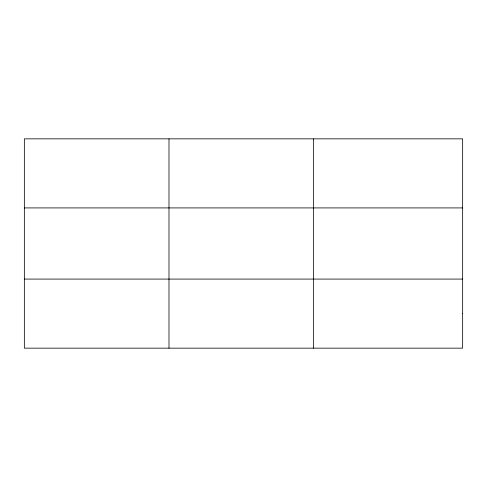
<?xml version="1.0" encoding="UTF-8"?>
<svg xmlns="http://www.w3.org/2000/svg" width="487" height="487" viewBox="0 0 487 487"><rect width="100%" height="100%" fill="white"/><g stroke="black" fill="none" stroke-linecap="round" stroke-linejoin="round"><path stroke-width="0.73" d="M168.989 138.844L168.989 348.156M313.628 138.844L313.628 348.156M24.35 207.919L462.65 207.919M24.35 279.081L462.65 279.081M462.65 313.622L462.65 348.156L24.35 348.156L24.35 138.844L462.65 138.844L462.65 313.622"/></g></svg>
